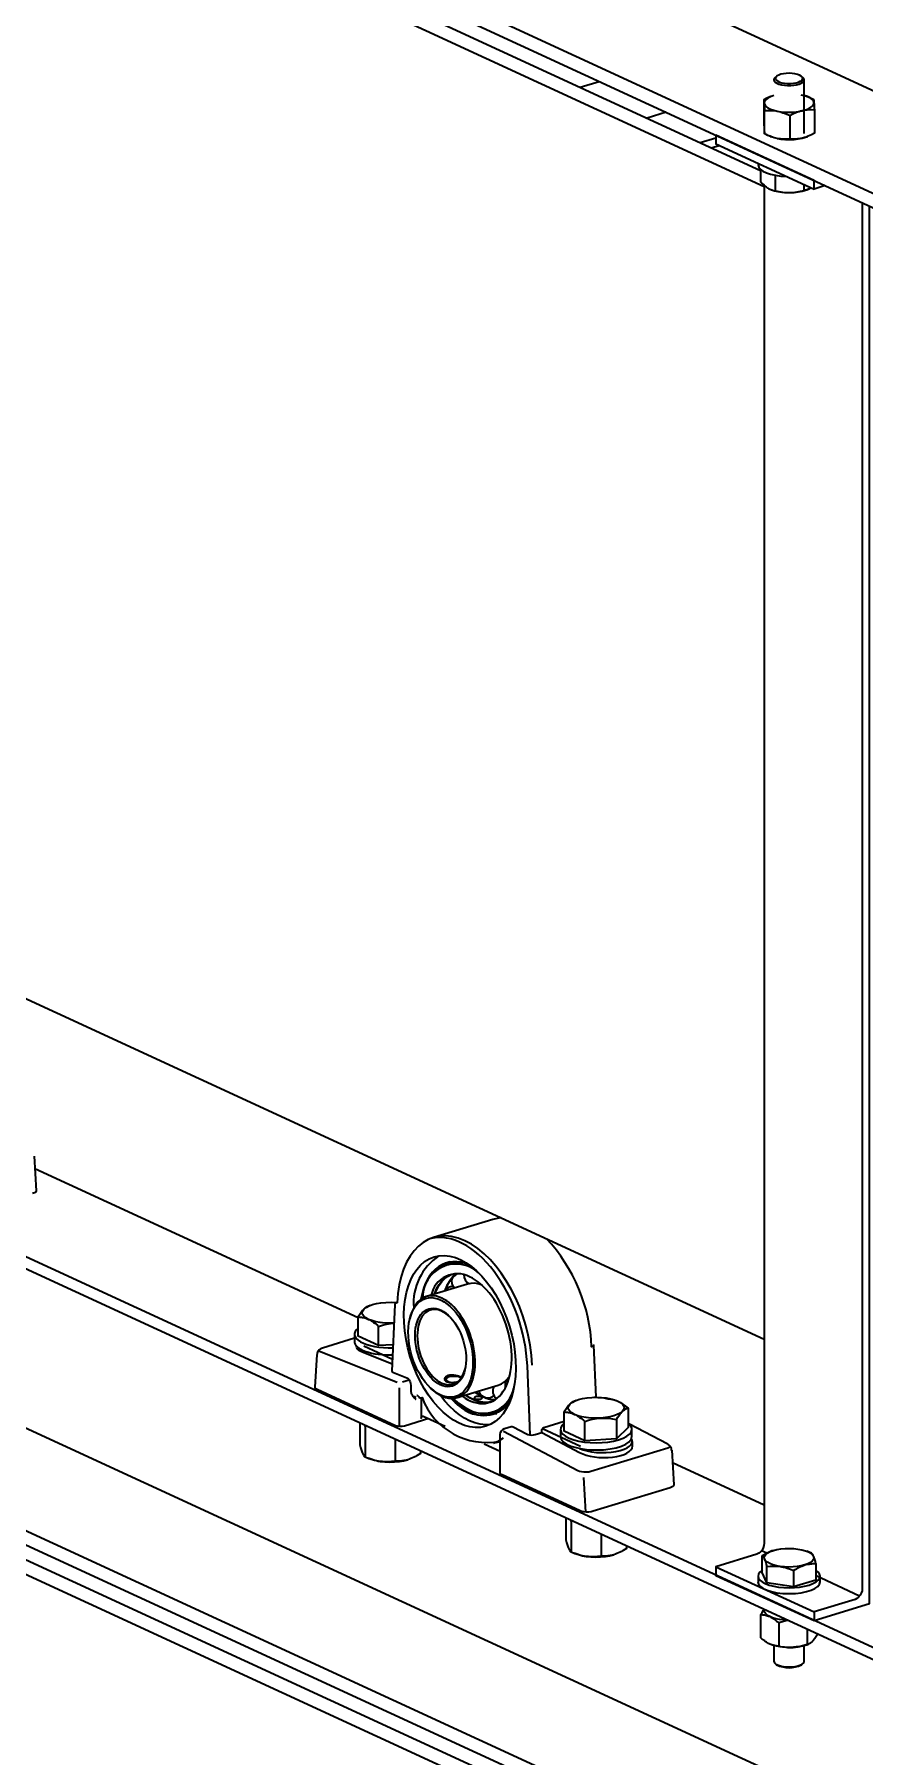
# Model space of a CAD drawing. Header units: millimetres. Extents: x -8400 to 8400, y -5940 to 5940.
# Drawn here: x 3705.1 to 3929.8, y 2779.2 to 3245.5 of the extents above; entities that cross this region are included whole.
import ezdxf

# ---------------------------------------------------------------- set-up
doc = ezdxf.new("R2010")
doc.units = ezdxf.units.MM
doc.layers.add('粗实线层', color=7, linetype='Continuous', lineweight=35)

msp = doc.modelspace()

# ---------------------------------------------------------------- linework, layer by layer
at = {"layer": '粗实线层', "linetype": 'Continuous', "lineweight": 35}
for points in [[(3458.919, 3448.598), (4426.231, 3002.383)], [(3415.693, 3444.608), (3413.26, 3443.409), (3412.732, 3443.055), (3412.27, 3442.552), (3411.911, 3441.941), (3411.683, 3441.27), (3411.605, 3440.592), (3411.605, 3438.695), (5429.862, 2507.687), (5429.862, 2509.585)], [(3412.133, 3442.351), (5430.389, 2511.343)], [(3902.669, 3204.184), (3431.926, 3421.334), (3437.148, 3422.929), (3901.648, 3208.658)], [(3852.842, 3231.169), (3858.035, 3232.755)], [(3906.048, 3234.119), (3905.674, 3233.802), (3905.411, 3233.496), (3905.323, 3233.177), (3905.414, 3232.858), (3905.679, 3232.553), (3906.107, 3232.275), (3906.68, 3232.036), (3907.372, 3231.848), (3908.153, 3231.717), (3908.99, 3231.651), (3909.845, 3231.651), (3910.682, 3231.717), (3911.463, 3231.848), (3912.155, 3232.036), (3912.728, 3232.275), (3913.156, 3232.553), (3913.421, 3232.858), (3913.512, 3233.177), (3913.424, 3233.496), (3913.161, 3233.802), (3912.787, 3234.119)], [(3913.512, 3218.636), (3913.512, 3233.179)], [(3905.323, 3228.936), (3904.391, 3228.611), (3903.639, 3228.226), (3903.093, 3227.795), (3902.772, 3227.333), (3902.689, 3226.856), (3902.703, 3226.661), (3902.718, 3226.448), (3902.732, 3226.217), (3902.746, 3225.97), (3902.774, 3225.431), (3902.802, 3224.841), (3903.221, 3224.877), (3903.645, 3224.901), (3903.751, 3224.905), (3903.858, 3224.908), (3903.965, 3224.91), (3904.071, 3224.911), (3904.285, 3224.91), (3904.499, 3224.905), (3904.928, 3224.883), (3905.358, 3224.843), (3905.79, 3224.784), (3906.223, 3224.706), (3906.657, 3224.608), (3907.093, 3224.491), (3907.148, 3224.475), (3907.202, 3224.459), (3907.257, 3224.442), (3907.311, 3224.425), (3907.42, 3224.391), (3907.528, 3224.355), (3907.744, 3224.281), (3907.958, 3224.203), (3908.385, 3224.036), (3908.808, 3223.854), (3909.227, 3223.66), (3909.643, 3223.456), (3909.643, 3217.162), (3909.227, 3217.125), (3908.808, 3217.101), (3908.385, 3217.091), (3907.958, 3217.097), (3907.744, 3217.106), (3907.528, 3217.119), (3907.42, 3217.127), (3907.311, 3217.136), (3907.257, 3217.142), (3907.202, 3217.148), (3907.148, 3217.153), (3907.093, 3217.159), (3906.657, 3217.218), (3906.223, 3217.297), (3905.79, 3217.394), (3905.358, 3217.51), (3904.928, 3217.644), (3904.499, 3217.795), (3904.285, 3217.877), (3904.071, 3217.962), (3903.965, 3218.006), (3903.858, 3218.052), (3903.751, 3218.098), (3903.645, 3218.145), (3903.221, 3218.34), (3902.802, 3218.547), (3902.802, 3224.841)], [(3912.612, 3229.154), (3913.047, 3229.056), (3913.483, 3228.939), (3913.537, 3228.923), (3913.592, 3228.907), (3913.646, 3228.891), (3913.701, 3228.873), (3913.81, 3228.839), (3913.918, 3228.803), (3914.134, 3228.729), (3914.348, 3228.651), (3914.775, 3228.484), (3915.198, 3228.303), (3915.617, 3228.109), (3916.033, 3227.904), (3916.061, 3227.776), (3916.089, 3227.59), (3916.103, 3227.472), (3916.118, 3227.335), (3916.132, 3227.179), (3916.146, 3227.003), (3916.149, 3226.956), (3916.153, 3226.908), (3916.157, 3226.858), (3916.161, 3226.807), (3916.168, 3226.703), (3916.175, 3226.594), (3916.189, 3226.363), (3916.203, 3226.115), (3916.231, 3225.577), (3916.259, 3224.987), (3916.259, 3218.693), (3915.445, 3218.274), (3914.624, 3217.908), (3914.21, 3217.748), (3913.792, 3217.603), (3913.583, 3217.538), (3913.373, 3217.478), (3913.268, 3217.449), (3913.162, 3217.421), (3913.057, 3217.395), (3912.951, 3217.37), (3912.53, 3217.282), (3912.111, 3217.214), (3911.694, 3217.165), (3911.28, 3217.133), (3910.458, 3217.119), (3909.643, 3217.162)], [(3914.436, 3228.618), (3914.214, 3228.703)], [(3876.161, 3224.394), (3870.96, 3222.805)], [(3916.259, 3224.987), (3915.444, 3225.03), (3914.622, 3225.016), (3914.208, 3224.984), (3913.791, 3224.935), (3913.372, 3224.867), (3912.951, 3224.779), (3912.846, 3224.754), (3912.74, 3224.727), (3912.635, 3224.7), (3912.529, 3224.671), (3912.319, 3224.611), (3912.109, 3224.545), (3911.692, 3224.402), (3911.278, 3224.241), (3910.456, 3223.875), (3909.643, 3223.456)], [(3885.311, 3216.193), (3889.606, 3217.506)], [(3919.221, 3204.535), (3916.169, 3203.603), (3916.169, 3205.943), (3889.614, 3218.193), (3889.614, 3215.854), (3916.169, 3203.603)], [(3904.399, 3217.833), (3904.621, 3217.748)], [(3909.162, 3216.996), (3908.213, 3216.96), (3907.316, 3217.02), (3906.509, 3217.174), (3905.829, 3217.414)], [(3906.223, 3217.297), (3907.3, 3217.122), (3908.442, 3217.021), (3909.613, 3216.995), (3910.779, 3217.046), (3911.902, 3217.173), (3912.951, 3217.37), (3913.613, 3217.545), (3914.214, 3217.748), (3914.357, 3217.803)], [(3888.355, 3214.783), (3890.495, 3215.437)], [(3888.358, 3214.784), (3890.499, 3215.439)], [(3901.004, 3210.6), (3901.004, 3210.163)], [(3901.648, 3208.95), (3901.648, 3205.644), (3902.15, 3205.108), (3902.657, 3204.623), (3902.912, 3204.403), (3903.169, 3204.2), (3903.298, 3204.104), (3903.428, 3204.013), (3903.493, 3203.969), (3903.558, 3203.926), (3903.623, 3203.885), (3903.688, 3203.845), (3903.948, 3203.697), (3904.206, 3203.568), (3904.463, 3203.459), (3904.719, 3203.368), (3905.226, 3203.235), (3905.728, 3203.16), (3905.728, 3207.324)], [(3902.666, 3204.615), (3902.666, 2836.923), (3902.599, 2836.297), (3902.403, 2835.673), (3902.092, 2835.093), (3901.687, 2834.598), (3901.215, 2834.22), (3900.708, 2833.985), (3889.614, 2830.596), (3916.169, 2818.346)], [(3904.496, 3203.446), (3904.621, 3203.398), (3905.458, 3203.128), (3906.403, 3202.912), (3907.429, 3202.757), (3908.509, 3202.668), (3909.613, 3202.645), (3910.108, 3202.66), (3910.6, 3202.695), (3911.089, 3202.747), (3911.575, 3202.817), (3912.541, 3203.004), (3913.497, 3203.245), (3913.497, 3204.836)], [(3914.214, 3203.398), (3914.413, 3203.474)], [(3929.221, 3199.917), (3929.221, 2824.673), (3929.155, 2824.047), (3928.959, 2823.423), (3928.648, 2822.843), (3928.243, 2822.348), (3927.77, 2821.97), (3927.264, 2821.735), (3916.169, 2818.346), (3916.169, 2816.006), (3931.179, 2820.592), (3931.179, 3199.014)], [(3442.557, 3104.481), (3902.669, 2892.234)], [(5429.862, 2115.853), (5429.862, 2117.75), (3411.605, 3048.757), (3411.605, 3046.86), (3411.713, 3046.127), (3412.025, 3045.541), (3412.506, 3045.166), (5429.848, 2114.581)], [(3458.919, 2980.673), (4426.231, 2534.459)], [(3415.693, 2976.684), (3413.26, 2975.485), (3412.732, 2975.131), (3412.27, 2974.628), (3411.911, 2974.017), (3411.683, 2973.345), (3411.605, 2972.668), (3411.605, 2970.77), (5429.862, 2039.763), (5429.862, 2041.661)], [(3412.133, 2974.427), (5430.389, 2043.419)], [(3431.926, 2953.41), (3437.148, 2955.005), (3901.648, 2740.734)], [(3902.669, 2736.259), (3431.926, 2953.41), (3431.926, 2914.416)], [(3705.026, 2941.747), (3705.571, 2932.352), (3705.473, 2932.069), (3705.153, 2931.809), (3704.643, 2931.597)], [(3792.795, 2897.939), (3705.253, 2938.322)], [(3829.181, 2924.611), (3813.127, 2919.706)], [(3831.564, 2925.034), (3830.355, 2924.894), (3829.182, 2924.612)], [(3813.417, 2904.398), (3814.004, 2905.79), (3814.713, 2907.02), (3815.535, 2908.072), (3816.461, 2908.935), (3817.478, 2909.596)], [(3813.517, 2904.428), (3814.055, 2905.692), (3814.694, 2906.82), (3815.429, 2907.802), (3816.252, 2908.626), (3817.153, 2909.286), (3818.125, 2909.773)], [(3817.465, 2913.133), (3815.463, 2912.016)], [(3819.512, 2909.918), (3818.482, 2909.067), (3817.569, 2907.99), (3816.783, 2906.705), (3816.138, 2905.229)], [(3822.335, 2907.123), (3811.23, 2903.73)], [(3818.355, 2909.103), (3817.476, 2907.94), (3816.735, 2906.636), (3816.196, 2905.387)], [(3826.298, 2906.797), (3825.27, 2907.149), (3824.257, 2907.321), (3823.274, 2907.312), (3822.334, 2907.123)], [(3795.534, 2901.166), (3795.137, 2900.98), (3794.941, 2900.86), (3794.746, 2900.72), (3794.548, 2900.558), (3794.35, 2900.374), (3794.3, 2900.324), (3794.251, 2900.273), (3794.226, 2900.247), (3794.201, 2900.221), (3794.176, 2900.194), (3794.152, 2900.167), (3794.053, 2900.056), (3793.954, 2899.94), (3793.758, 2899.693), (3793.563, 2899.429), (3793.176, 2898.849), (3792.793, 2898.213)], [(3802.629, 2896.554), (3801.313, 2896.519), (3800, 2896.569), (3798.73, 2896.705), (3797.542, 2896.921), (3796.473, 2897.211), (3795.553, 2897.567), (3794.812, 2897.977), (3794.272, 2898.429), (3793.95, 2898.91), (3793.855, 2899.404), (3793.989, 2899.897), (3794.35, 2900.374), (3794.926, 2900.819), (3795.699, 2901.221), (3796.646, 2901.566), (3797.739, 2901.844), (3798.944, 2902.047), (3800.224, 2902.168), (3801.782, 2902.201), (3803.324, 2902.113)], [(3796.03, 2901.356), (3795.533, 2901.166)], [(3803.322, 2902.061), (3802.87, 2901.839), (3802.701, 2901.548), (3801.917, 2883.521), (3802.01, 2883.324), (3802.298, 2883.156), (3805.916, 2881.725), (3806.256, 2881.51), (3806.565, 2881.154), (3806.812, 2880.693), (3806.972, 2880.176), (3807.026, 2879.655), (3807.026, 2878.269), (3807.028, 2878.169), (3807.034, 2878.071), (3807.044, 2877.974), (3807.057, 2877.88), (3807.074, 2877.787), (3807.095, 2877.696), (3807.106, 2877.652), (3807.118, 2877.607), (3807.131, 2877.563), (3807.145, 2877.52), (3807.206, 2877.352), (3807.278, 2877.194), (3807.36, 2877.044), (3807.448, 2876.902), (3807.495, 2876.834), (3807.544, 2876.767), (3807.595, 2876.702), (3807.647, 2876.639), (3807.754, 2876.517), (3807.865, 2876.4), (3807.979, 2876.288), (3808.095, 2876.179), (3808.154, 2876.126), (3808.213, 2876.072), (3808.243, 2876.046), (3808.272, 2876.019), (3808.287, 2876.006), (3808.302, 2875.993), (3808.317, 2875.98), (3808.332, 2875.967)], [(3798.313, 2890.445), (3792.793, 2892.991), (3792.793, 2898.213), (3793.132, 2898.193), (3793.473, 2898.159), (3793.559, 2898.148), (3793.645, 2898.136), (3793.731, 2898.123), (3793.818, 2898.108), (3793.99, 2898.077), (3794.163, 2898.04), (3794.508, 2897.953), (3794.856, 2897.845), (3795.204, 2897.717), (3795.553, 2897.567), (3795.904, 2897.394), (3796.255, 2897.199), (3796.299, 2897.173), (3796.343, 2897.147), (3796.387, 2897.12), (3796.431, 2897.094), (3796.519, 2897.039), (3796.606, 2896.984), (3796.78, 2896.869), (3796.953, 2896.75), (3797.297, 2896.501), (3797.639, 2896.236), (3797.977, 2895.957), (3798.313, 2895.667)], [(3802.228, 2890.681), (3798.313, 2890.445), (3798.313, 2895.667), (3799.376, 2895.991), (3800.449, 2896.254), (3800.99, 2896.359), (3801.533, 2896.445), (3802.483, 2896.545)], [(3806.742, 2897.76), (3806.67, 2897.434)], [(3817.527, 2898.313), (3816.483, 2899.176), (3815.41, 2899.799)], [(3791.75, 2892.44), (3783.13, 2889.807), (3782.797, 2889.685), (3782.493, 2889.514), (3782.197, 2889.274), (3781.943, 2888.979), (3781.781, 2888.7), (3781.683, 2888.397), (3781.666, 2888.256), (3781.666, 2888.112)], [(3791.75, 2893.512), (3791.75, 2891.562)], [(3811.867, 2870.684), (3805.264, 2868.667), (3804.684, 2868.552), (3804.03, 2868.528), (3803.403, 2868.601), (3802.897, 2868.758), (3781.658, 2878.555), (3781.339, 2878.745), (3781.145, 2878.956), (3781.089, 2879.179), (3781.633, 2888.075)], [(3782.002, 2889.057), (3782.299, 2888.91), (3803.349, 2880.591)], [(3802, 2885.434), (3794.095, 2888.558), (3793.46, 2888.849), (3792.954, 2889.171), (3792.586, 2889.517), (3792.362, 2889.88), (3792.287, 2890.255), (3792.287, 2890.369)], [(3802.057, 2886.731), (3794.33, 2890.295)], [(3820.686, 2881.871), (3820.631, 2881.897), (3820.551, 2881.933), (3820.466, 2881.968), (3820.376, 2882.004), (3820.282, 2882.04), (3820.233, 2882.057), (3820.184, 2882.075), (3820.134, 2882.092), (3820.083, 2882.109), (3819.978, 2882.142), (3819.871, 2882.174), (3819.761, 2882.205), (3819.648, 2882.235), (3819.62, 2882.243), (3819.591, 2882.25), (3819.562, 2882.257), (3819.532, 2882.264), (3819.474, 2882.278), (3819.415, 2882.292), (3819.296, 2882.317), (3819.176, 2882.341), (3819.055, 2882.363), (3818.933, 2882.383), (3818.871, 2882.392), (3818.809, 2882.4), (3818.747, 2882.408), (3818.685, 2882.416), (3818.561, 2882.428), (3818.438, 2882.438), (3818.316, 2882.445), (3818.195, 2882.45), (3818.074, 2882.451), (3817.954, 2882.449), (3817.894, 2882.448), (3817.835, 2882.445), (3817.777, 2882.441), (3817.719, 2882.437), (3817.606, 2882.425), (3817.495, 2882.411), (3817.387, 2882.393), (3817.282, 2882.372), (3817.231, 2882.36), (3817.18, 2882.347), (3817.155, 2882.34), (3817.129, 2882.333), (3817.105, 2882.326), (3817.08, 2882.319), (3816.986, 2882.288), (3816.896, 2882.254), (3816.81, 2882.217), (3816.729, 2882.177), (3816.652, 2882.134), (3816.58, 2882.089), (3816.513, 2882.041), (3816.451, 2881.991), (3816.395, 2881.939), (3816.345, 2881.886), (3816.3, 2881.831), (3816.261, 2881.774), (3816.252, 2881.76), (3816.243, 2881.745), (3816.234, 2881.73), (3816.227, 2881.716), (3816.212, 2881.686), (3816.199, 2881.657), (3816.178, 2881.597), (3816.162, 2881.538), (3816.152, 2881.478), (3816.149, 2881.418), (3816.149, 2881.388), (3816.151, 2881.358), (3816.154, 2881.328), (3816.159, 2881.298), (3816.174, 2881.24), (3816.194, 2881.182), (3816.221, 2881.126), (3816.253, 2881.071), (3816.291, 2881.017), (3816.335, 2880.965), (3816.359, 2880.94), (3816.385, 2880.915), (3816.412, 2880.891), (3816.44, 2880.867), (3816.501, 2880.822), (3816.567, 2880.779), (3816.639, 2880.739), (3816.715, 2880.701), (3816.796, 2880.666), (3816.882, 2880.634), (3816.971, 2880.605), (3817.064, 2880.579), (3817.162, 2880.556), (3817.263, 2880.537), (3817.289, 2880.532), (3817.315, 2880.528), (3817.342, 2880.523), (3817.368, 2880.52), (3817.422, 2880.512), (3817.476, 2880.506), (3817.587, 2880.495), (3817.699, 2880.487), (3817.814, 2880.482), (3817.931, 2880.48), (3817.99, 2880.48), (3818.051, 2880.481), (3818.111, 2880.482), (3818.171, 2880.484), (3818.293, 2880.49), (3818.416, 2880.498), (3818.538, 2880.508), (3818.661, 2880.52), (3818.784, 2880.535), (3818.908, 2880.551), (3818.939, 2880.556), (3818.97, 2880.56), (3819.001, 2880.565), (3819.032, 2880.569), (3819.093, 2880.579), (3819.154, 2880.589), (3819.342, 2880.623)], [(3816.672, 2881.631), (3816.365, 2881.371), (3816.203, 2881.183), (3816.149, 2880.987)], [(3820.651, 2881.649), (3820.524, 2881.737), (3820.37, 2881.817), (3819.887, 2881.982), (3819.296, 2882.086), (3818.649, 2882.12), (3818.005, 2882.081), (3817.42, 2881.972), (3816.946, 2881.803), (3816.627, 2881.59), (3816.489, 2881.35), (3816.546, 2881.106), (3816.793, 2880.879), (3817.206, 2880.689), (3817.751, 2880.554), (3818.377, 2880.485)], [(3819.589, 2876.37), (3830.694, 2879.763), (3831.579, 2880.131), (3832.399, 2880.674), (3833.142, 2881.382), (3833.798, 2882.248)], [(3839.366, 2866.268), (3838.583, 2885.022)], [(3803.959, 2868.532), (3803.959, 2878.982)], [(3804.808, 2880.609), (3806.57, 2881.147)], [(3812.289, 2879.043), (3812.531, 2878.813)], [(3828.583, 2869.12), (3827.213, 2869.049), (3825.802, 2869.193), (3824.365, 2869.55), (3822.915, 2870.117), (3821.541, 2870.842), (3820.178, 2871.745), (3818.838, 2872.819), (3817.532, 2874.053), (3816.27, 2875.438), (3815.063, 2876.963)], [(3828.049, 2874.998), (3826.835, 2874.978), (3825.586, 2875.176), (3824.316, 2875.589), (3823.041, 2876.213), (3821.776, 2877.038)], [(3828.684, 2875.212), (3827.606, 2875.073), (3826.49, 2875.117), (3825.348, 2875.341), (3824.19, 2875.744), (3823.029, 2876.322), (3821.877, 2877.069)], [(3824.498, 2877.869), (3825.858, 2877.006), (3827.227, 2876.38), (3828.587, 2875.998), (3829.916, 2875.868)], [(3824.631, 2877.71), (3825.61, 2877.135), (3827.448, 2876.266), (3829.317, 2875.719)], [(3807.605, 2876.69), (3807.989, 2876.677), (3808.387, 2876.437)], [(3809.832, 2876.321), (3809.832, 2870.843), (3809.904, 2871.2), (3810.098, 2871.396), (3810.364, 2871.377), (3816.307, 2868.636)], [(3851.301, 2875.441), (3850.904, 2875.254), (3850.709, 2875.135), (3850.513, 2874.995), (3850.316, 2874.833), (3850.118, 2874.648), (3850.068, 2874.599), (3850.019, 2874.548), (3849.993, 2874.522), (3849.969, 2874.495), (3849.944, 2874.469), (3849.919, 2874.442), (3849.82, 2874.331), (3849.722, 2874.215), (3849.525, 2873.968), (3849.331, 2873.703), (3848.944, 2873.124), (3848.561, 2872.488)], [(3854.08, 2864.719), (3848.561, 2867.266), (3848.561, 2872.488), (3848.899, 2872.468), (3849.241, 2872.434), (3849.327, 2872.423), (3849.413, 2872.411), (3849.499, 2872.397), (3849.585, 2872.383), (3849.757, 2872.352), (3849.93, 2872.315), (3850.276, 2872.228), (3850.623, 2872.12), (3850.971, 2871.992), (3851.321, 2871.841), (3851.671, 2871.669), (3852.023, 2871.474), (3852.067, 2871.448), (3852.111, 2871.422), (3852.155, 2871.395), (3852.199, 2871.369), (3852.286, 2871.314), (3852.374, 2871.258), (3852.548, 2871.144), (3852.721, 2871.025), (3853.065, 2870.775), (3853.406, 2870.51), (3853.745, 2870.232), (3854.08, 2869.942)], [(3851.798, 2875.63), (3851.301, 2875.441)], [(3855.991, 2876.443), (3856.541, 2876.465), (3857.088, 2876.466), (3857.631, 2876.446), (3858.172, 2876.406), (3859.245, 2876.272), (3860.308, 2876.077), (3860.646, 2876.057), (3860.988, 2876.023), (3861.074, 2876.012), (3861.16, 2876), (3861.246, 2875.987), (3861.332, 2875.972), (3861.504, 2875.941), (3861.677, 2875.904), (3862.023, 2875.817), (3862.37, 2875.709), (3862.718, 2875.581), (3863.068, 2875.431), (3863.418, 2875.258), (3863.77, 2875.063), (3863.814, 2875.037), (3863.858, 2875.011), (3863.902, 2874.985), (3863.946, 2874.958), (3864.033, 2874.903), (3864.121, 2874.848), (3864.295, 2874.733), (3864.468, 2874.614), (3864.813, 2874.364), (3865.153, 2874.099), (3865.492, 2873.821), (3865.828, 2873.531)], [(3862.615, 2875.621), (3862.591, 2875.63)], [(3862.714, 2870.463), (3863.097, 2871.101), (3863.484, 2871.68), (3863.679, 2871.945), (3863.875, 2872.191), (3864.072, 2872.417), (3864.27, 2872.624), (3864.32, 2872.672), (3864.37, 2872.719), (3864.395, 2872.742), (3864.42, 2872.764), (3864.444, 2872.786), (3864.469, 2872.808), (3864.568, 2872.892), (3864.667, 2872.97), (3864.863, 2873.111), (3865.058, 2873.23), (3865.445, 2873.413), (3865.828, 2873.531), (3865.828, 2868.308), (3862.714, 2865.241)], [(3793.256, 2869.529), (3793.256, 2863.567), (3793.426, 2862.908), (3793.599, 2862.307), (3793.686, 2862.032), (3793.773, 2861.775), (3793.861, 2861.537), (3793.95, 2861.32), (3793.972, 2861.269), (3793.994, 2861.219), (3794.005, 2861.195), (3794.016, 2861.171), (3794.028, 2861.147), (3794.039, 2861.124), (3794.083, 2861.035), (3794.127, 2860.951), (3794.214, 2860.8), (3794.301, 2860.669), (3794.474, 2860.465), (3794.644, 2860.326)], [(3794.644, 2868.587), (3794.556, 2868.935)], [(3795.172, 2868.655), (3794.644, 2868.587), (3794.644, 2860.326), (3795.651, 2859.922), (3796.666, 2859.579), (3797.178, 2859.433), (3797.692, 2859.306), (3798.21, 2859.2), (3798.73, 2859.115), (3800, 2858.979), (3801.313, 2858.929), (3802.629, 2858.964), (3803.909, 2859.086), (3805.114, 2859.288), (3806.207, 2859.566)], [(3827.765, 2871.898), (3830.302, 2872.099)], [(3842.463, 2866.922), (3842.446, 2867.319), (3842.517, 2867.744), (3842.743, 2868.108), (3843.065, 2868.314), (3848.561, 2869.993)], [(3842.655, 2868.002), (3852.916, 2863.269)], [(3847.518, 2867.787), (3847.518, 2865.837)], [(3877.618, 2862.056), (3877.627, 2862.149), (3877.629, 2862.241), (3877.571, 2862.556), (3877.44, 2862.855), (3877.291, 2863.095), (3877.115, 2863.31), (3876.913, 2863.495), (3876.69, 2863.651), (3876.623, 2863.691), (3876.554, 2863.729), (3865.993, 2869.298)], [(3866.871, 2865.837), (3866.871, 2867.787)], [(3802.816, 2865.119), (3802.816, 2859.157), (3801.811, 2859.041), (3800.797, 2858.988), (3800.284, 2858.989), (3799.77, 2859.01), (3799.511, 2859.028), (3799.251, 2859.051), (3799.186, 2859.058), (3799.121, 2859.065), (3799.056, 2859.072), (3798.99, 2859.08), (3798.86, 2859.097), (3798.73, 2859.115), (3797.285, 2859.391), (3796.03, 2859.777), (3795.491, 2859.982)], [(3831.199, 2861.766), (3826.912, 2863.744)], [(3829.432, 2864.006), (3830.817, 2864.659), (3832.117, 2865.528)], [(3830.092, 2864.182), (3831.2, 2864.521)], [(3832.067, 2867.281), (3852.188, 2856.669), (3852.67, 2856.472), (3853.25, 2856.329), (3853.891, 2856.249), (3854.548, 2856.238), (3855.178, 2856.297), (3855.738, 2856.422), (3876.621, 2862.802), (3876.992, 2862.943), (3877.277, 2863.114)], [(3866.986, 2863.229), (3866.986, 2864.507)], [(3809.597, 2861.991), (3809.597, 2861.229), (3809.182, 2860.966), (3808.762, 2860.714), (3808.656, 2860.653), (3808.551, 2860.593), (3808.445, 2860.535), (3808.339, 2860.477), (3808.127, 2860.364), (3807.915, 2860.256), (3807.49, 2860.054), (3807.063, 2859.871), (3806.636, 2859.708), (3806.207, 2859.566), (3805.776, 2859.446), (3805.344, 2859.346), (3805.29, 2859.335), (3805.236, 2859.325), (3805.182, 2859.314), (3805.128, 2859.304), (3805.02, 2859.286), (3804.913, 2859.268), (3804.699, 2859.237), (3804.486, 2859.211), (3804.063, 2859.173), (3803.644, 2859.152), (3803.228, 2859.148), (3802.816, 2859.157)], [(3806.823, 2859.777), (3806.856, 2859.789)], [(3902.696, 2847.243), (3877.846, 2858.706)], [(3854.392, 2845.391), (3853.847, 2854.791)], [(3849.023, 2843.804), (3849.023, 2837.842), (3849.194, 2837.183), (3849.367, 2836.582), (3849.454, 2836.306), (3849.541, 2836.05), (3849.629, 2835.812), (3849.717, 2835.595), (3849.74, 2835.544), (3849.762, 2835.494), (3849.773, 2835.47), (3849.784, 2835.446), (3849.795, 2835.422), (3849.806, 2835.399), (3849.85, 2835.309), (3849.894, 2835.226), (3849.982, 2835.074), (3850.069, 2834.944), (3850.241, 2834.74), (3850.412, 2834.601)], [(3850.412, 2842.861), (3850.323, 2843.21)], [(3850.94, 2842.93), (3850.412, 2842.861), (3850.412, 2834.601), (3851.418, 2834.197), (3852.434, 2833.853), (3852.945, 2833.708), (3853.46, 2833.581), (3853.977, 2833.475), (3854.498, 2833.389), (3855.767, 2833.254), (3857.081, 2833.203), (3858.397, 2833.239), (3859.677, 2833.36), (3860.881, 2833.563), (3861.974, 2833.841)], [(3858.583, 2839.394), (3858.583, 2833.432), (3857.579, 2833.316), (3856.564, 2833.263), (3856.052, 2833.264), (3855.537, 2833.284), (3855.279, 2833.302), (3855.019, 2833.326), (3854.953, 2833.333), (3854.888, 2833.34), (3854.823, 2833.347), (3854.758, 2833.355), (3854.628, 2833.371), (3854.498, 2833.389), (3853.053, 2833.666), (3851.798, 2834.052), (3851.259, 2834.257)], [(3865.365, 2836.266), (3865.365, 2835.504), (3864.949, 2835.24), (3864.53, 2834.989), (3864.424, 2834.928), (3864.318, 2834.868), (3864.212, 2834.809), (3864.107, 2834.751), (3863.895, 2834.639), (3863.683, 2834.531), (3863.257, 2834.329), (3862.831, 2834.146), (3862.403, 2833.983), (3861.974, 2833.841), (3861.543, 2833.72), (3861.111, 2833.621), (3861.057, 2833.61), (3861.003, 2833.599), (3860.949, 2833.589), (3860.895, 2833.579), (3860.787, 2833.56), (3860.68, 2833.543), (3860.466, 2833.512), (3860.253, 2833.486), (3859.831, 2833.448), (3859.412, 2833.427), (3858.996, 2833.422), (3858.583, 2833.432)], [(3905.168, 2834.975), (3904.787, 2834.849), (3904.407, 2834.705), (3904.028, 2834.542), (3903.65, 2834.362), (3903.461, 2834.266), (3903.273, 2834.166), (3903.179, 2834.115), (3903.085, 2834.063), (3902.991, 2834.009), (3902.897, 2833.955), (3902.524, 2833.731), (3902.155, 2833.497)], [(3862.591, 2834.052), (3862.624, 2834.064)], [(3889.614, 2830.596), (3889.614, 2828.256), (3916.169, 2816.006)], [(3903.411, 2834.239), (3901.96, 2834.909)], [(3903.389, 2826.182), (3902.155, 2829.063), (3902.155, 2833.497), (3902.307, 2833.373), (3902.46, 2833.192), (3902.537, 2833.076), (3902.615, 2832.941), (3902.693, 2832.788), (3902.772, 2832.614), (3902.791, 2832.567), (3902.811, 2832.52), (3902.831, 2832.471), (3902.85, 2832.42), (3902.89, 2832.317), (3902.929, 2832.209), (3903.007, 2831.98), (3903.084, 2831.735), (3903.237, 2831.201), (3903.389, 2830.616)], [(3904.621, 2834.788), (3904.592, 2834.777)], [(3910.652, 2829.577), (3911.022, 2829.812), (3911.395, 2830.035), (3911.489, 2830.089), (3911.583, 2830.143), (3911.677, 2830.195), (3911.771, 2830.246), (3911.959, 2830.346), (3912.148, 2830.442), (3912.526, 2830.622), (3912.905, 2830.784), (3913.285, 2830.929), (3913.667, 2831.056), (3914.049, 2831.163), (3914.434, 2831.251), (3914.481, 2831.261), (3914.53, 2831.27), (3914.578, 2831.279), (3914.626, 2831.288), (3914.721, 2831.305), (3914.817, 2831.32), (3915.007, 2831.348), (3915.196, 2831.371), (3915.572, 2831.405), (3915.945, 2831.423), (3916.314, 2831.428), (3916.681, 2831.419), (3916.681, 2826.985), (3910.652, 2825.143)], [(3914.696, 2834.604), (3914.214, 2834.788)], [(3901.004, 2828.024), (3901.004, 2826.464)], [(3928.516, 2822.659), (3916.575, 2828.167)], [(3917.832, 2826.464), (3917.832, 2828.024)], [(3901.743, 2817.645), (3902.084, 2818.212), (3902.428, 2818.727), (3902.676, 2819.057)], [(3906.65, 2809.087), (3906.351, 2809.105), (3906.051, 2809.135), (3905.747, 2809.179), (3905.442, 2809.239), (3905.288, 2809.276), (3905.133, 2809.316), (3905.055, 2809.339), (3904.977, 2809.362), (3904.938, 2809.374), (3904.899, 2809.387), (3904.86, 2809.399), (3904.821, 2809.412), (3904.508, 2809.528), (3904.197, 2809.662), (3903.886, 2809.815), (3903.577, 2809.986), (3903.268, 2810.175), (3902.96, 2810.381), (3902.807, 2810.491), (3902.654, 2810.603), (3902.578, 2810.662), (3902.501, 2810.72), (3902.425, 2810.78), (3902.348, 2810.841), (3902.044, 2811.09), (3901.743, 2811.351), (3901.743, 2817.645), (3902.044, 2817.628), (3902.348, 2817.597), (3902.425, 2817.587), (3902.501, 2817.577), (3902.578, 2817.565), (3902.654, 2817.552), (3902.807, 2817.524), (3902.96, 2817.491), (3903.268, 2817.414), (3903.577, 2817.318), (3903.886, 2817.204), (3904.197, 2817.071), (3904.508, 2816.917), (3904.821, 2816.744), (3904.86, 2816.721), (3904.899, 2816.698), (3904.938, 2816.674), (3904.977, 2816.65), (3905.055, 2816.602), (3905.133, 2816.552), (3905.288, 2816.45), (3905.442, 2816.345), (3905.747, 2816.123), (3906.051, 2815.888), (3906.351, 2815.64), (3906.65, 2815.382)], [(3908.985, 2816.144), (3907.889, 2816.205), (3906.835, 2816.332), (3905.851, 2816.523), (3904.964, 2816.771), (3904.197, 2817.071), (3903.571, 2817.414), (3903.103, 2817.79), (3902.806, 2818.191), (3902.688, 2818.604), (3902.752, 2819.019)], [(3909.242, 2816.033), (3908.546, 2815.903), (3907.593, 2815.669), (3906.65, 2815.382), (3906.65, 2809.087), (3907.595, 2808.913), (3908.548, 2808.795), (3909.029, 2808.76), (3909.512, 2808.742), (3909.998, 2808.742), (3910.487, 2808.762), (3909.316, 2808.73), (3908.149, 2808.775), (3907.021, 2808.896), (3905.965, 2809.088), (3905.014, 2809.346), (3904.197, 2809.662)], [(3914.324, 2813.681), (3914.324, 2809.551), (3913.381, 2809.263), (3912.428, 2809.029), (3911.947, 2808.936), (3911.463, 2808.859), (3911.22, 2808.828), (3910.976, 2808.801), (3910.854, 2808.79), (3910.731, 2808.779), (3910.609, 2808.77), (3910.487, 2808.762), (3911.857, 2808.902), (3913.118, 2809.146), (3914.214, 2809.484), (3914.659, 2809.653)], [(3917.092, 2812.404), (3917.092, 2812.278), (3916.752, 2811.712), (3916.408, 2811.197), (3916.234, 2810.962), (3916.06, 2810.743), (3915.972, 2810.639), (3915.884, 2810.541), (3915.84, 2810.493), (3915.796, 2810.447), (3915.752, 2810.401), (3915.707, 2810.357), (3915.532, 2810.193), (3915.356, 2810.049), (3915.182, 2809.925), (3915.008, 2809.818), (3914.665, 2809.656), (3914.324, 2809.551)], [(3904.599, 2809.492), (3904.621, 2809.484)], [(3905.323, 2809.251), (3905.323, 2805.008)], [(3913.512, 2805.008), (3913.512, 2809.251)]]:
    msp.add_lwpolyline(points, dxfattribs=at)
for points in [[(3906.174, 3234.215), (3905.874, 3233.939), (3905.739, 3233.644), (3905.777, 3233.345), (3905.985, 3233.056), (3906.353, 3232.79), (3906.865, 3232.561), (3907.495, 3232.379), (3908.216, 3232.251), (3908.993, 3232.185), (3909.79, 3232.183), (3910.569, 3232.245), (3911.295, 3232.369), (3911.933, 3232.548), (3912.453, 3232.774), (3912.831, 3233.037), (3913.049, 3233.325), (3913.098, 3233.624), (3912.975, 3233.92), (3912.685, 3234.198), (3912.243, 3234.447), (3911.669, 3234.654), (3910.988, 3234.81), (3910.235, 3234.908), (3909.444, 3234.942), (3908.651, 3234.912), (3907.894, 3234.818), (3907.208, 3234.666), (3906.626, 3234.462)], [(3824.448, 2876.045), (3824.518, 2876.016), (3824.594, 2875.991), (3824.634, 2875.979), (3824.676, 2875.969), (3824.698, 2875.964), (3824.72, 2875.959), (3824.742, 2875.955), (3824.765, 2875.95), (3824.858, 2875.936), (3824.954, 2875.925), (3824.979, 2875.923), (3825.004, 2875.921), (3825.029, 2875.92), (3825.055, 2875.918), (3825.106, 2875.916), (3825.157, 2875.915), (3825.26, 2875.916), (3825.363, 2875.92), (3825.388, 2875.922), (3825.414, 2875.924), (3825.439, 2875.926), (3825.465, 2875.928), (3825.516, 2875.934), (3825.565, 2875.94), (3825.614, 2875.947), (3825.662, 2875.954), (3825.686, 2875.958), (3825.709, 2875.963), (3825.733, 2875.967), (3825.756, 2875.972), (3825.845, 2875.993), (3825.928, 2876.016), (3825.967, 2876.028), (3826.004, 2876.041), (3826.023, 2876.048), (3826.041, 2876.055), (3826.058, 2876.062), (3826.074, 2876.069), (3826.136, 2876.099), (3826.189, 2876.13), (3826.201, 2876.138), (3826.213, 2876.147), (3826.224, 2876.155), (3826.234, 2876.163), (3826.253, 2876.18), (3826.269, 2876.197), (3826.295, 2876.232), (3826.31, 2876.268), (3826.314, 2876.286), (3826.316, 2876.304), (3826.315, 2876.321), (3826.312, 2876.34), (3826.305, 2876.357), (3826.297, 2876.375), (3826.285, 2876.393), (3826.272, 2876.411), (3826.238, 2876.446), (3826.194, 2876.479), (3826.182, 2876.488), (3826.169, 2876.496), (3826.155, 2876.504), (3826.141, 2876.512), (3826.112, 2876.528), (3826.08, 2876.543), (3826.012, 2876.572), (3825.935, 2876.599), (3825.915, 2876.605), (3825.895, 2876.611), (3825.874, 2876.618), (3825.852, 2876.624), (3825.809, 2876.635), (3825.765, 2876.645), (3825.718, 2876.655), (3825.672, 2876.664), (3825.648, 2876.668), (3825.623, 2876.672), (3825.599, 2876.676), (3825.574, 2876.68), (3825.474, 2876.692), (3825.373, 2876.701), (3825.321, 2876.703), (3825.27, 2876.705), (3825.244, 2876.706), (3825.217, 2876.707), (3825.192, 2876.707), (3825.166, 2876.707), (3825.064, 2876.703), (3824.964, 2876.697), (3824.94, 2876.694), (3824.915, 2876.691), (3824.891, 2876.689), (3824.866, 2876.685), (3824.819, 2876.678), (3824.773, 2876.67), (3824.684, 2876.651), (3824.601, 2876.629), (3824.581, 2876.623), (3824.562, 2876.616), (3824.542, 2876.609), (3824.524, 2876.603), (3824.488, 2876.588), (3824.454, 2876.573), (3824.423, 2876.557), (3824.393, 2876.541), (3824.365, 2876.524), (3824.339, 2876.506), (3824.295, 2876.469), (3824.26, 2876.43), (3824.245, 2876.41), (3824.233, 2876.39), (3824.224, 2876.369), (3824.218, 2876.349), (3824.212, 2876.307), (3824.217, 2876.266), (3824.219, 2876.256), (3824.223, 2876.246), (3824.227, 2876.235), (3824.232, 2876.225), (3824.243, 2876.205), (3824.256, 2876.185), (3824.272, 2876.166), (3824.29, 2876.147), (3824.3, 2876.138), (3824.311, 2876.129), (3824.322, 2876.12), (3824.334, 2876.111), (3824.387, 2876.076)], [(3864.27, 2872.624), (3863.695, 2872.178), (3862.921, 2871.776), (3861.974, 2871.431), (3860.881, 2871.153), (3859.677, 2870.95), (3858.397, 2870.829), (3857.081, 2870.793), (3855.767, 2870.844), (3854.498, 2870.979), (3853.31, 2871.195), (3852.24, 2871.486), (3851.321, 2871.841), (3850.58, 2872.252), (3850.04, 2872.704), (3849.717, 2873.184), (3849.622, 2873.679), (3849.757, 2874.172), (3850.118, 2874.648), (3850.694, 2875.094), (3851.467, 2875.496), (3852.414, 2875.841), (3853.506, 2876.119), (3854.711, 2876.322), (3855.991, 2876.443), (3857.308, 2876.479), (3858.621, 2876.428), (3859.891, 2876.293), (3861.079, 2876.077), (3862.148, 2875.786), (3863.068, 2875.431), (3863.808, 2875.02), (3864.348, 2874.568), (3864.671, 2874.088), (3864.766, 2873.593), (3864.631, 2873.1)], [(3858.397, 2870.829), (3858.534, 2870.837), (3858.672, 2870.843), (3858.741, 2870.846), (3858.81, 2870.848), (3858.879, 2870.85), (3858.947, 2870.852), (3859.222, 2870.854), (3859.496, 2870.852), (3860.039, 2870.832), (3860.58, 2870.792), (3861.652, 2870.658), (3862.714, 2870.463), (3862.714, 2865.241), (3854.08, 2864.719), (3854.08, 2869.942), (3855.144, 2870.266), (3856.216, 2870.529), (3856.757, 2870.634), (3857.301, 2870.72), (3857.847, 2870.785)], [(3911.814, 2835.377), (3912.87, 2835.185), (3913.821, 2834.927), (3914.638, 2834.611), (3915.297, 2834.246), (3915.777, 2833.844), (3916.064, 2833.417), (3916.148, 2832.978), (3916.029, 2832.539), (3915.707, 2832.116), (3915.196, 2831.719), (3914.509, 2831.362), (3913.667, 2831.056), (3912.695, 2830.808), (3911.625, 2830.628), (3910.487, 2830.52), (3909.316, 2830.489), (3908.149, 2830.534), (3907.021, 2830.654), (3905.965, 2830.846), (3905.014, 2831.104), (3904.197, 2831.42), (3903.538, 2831.785), (3903.058, 2832.187), (3902.772, 2832.614), (3902.687, 2833.053), (3902.807, 2833.492), (3903.127, 2833.915), (3903.639, 2834.312), (3904.326, 2834.669), (3905.168, 2834.975), (3906.14, 2835.223), (3907.21, 2835.403), (3908.348, 2835.511), (3909.518, 2835.542), (3910.686, 2835.497)], [(3907.021, 2830.654), (3907.136, 2830.637), (3907.252, 2830.618), (3907.368, 2830.599), (3907.484, 2830.578), (3907.715, 2830.533), (3907.945, 2830.483), (3908.403, 2830.37), (3908.857, 2830.241), (3909.759, 2829.936), (3910.652, 2829.577), (3910.652, 2825.143), (3903.389, 2826.182), (3903.389, 2830.616), (3904.283, 2830.719), (3905.186, 2830.766), (3905.641, 2830.766), (3906.098, 2830.748), (3906.558, 2830.71)]]:
    msp.add_lwpolyline(points, close=True, dxfattribs=at)
for points in [[(3902.576, 3227.758, -0.0263366), (3902.689, 3226.856), (3902.825, 3226.419), (3903.161, 3225.997), (3903.688, 3225.603), (3904.389, 3225.25), (3905.242, 3224.948), (3906.223, 3224.706), (3907.3, 3224.531), (3908.442, 3224.43), (3909.613, 3224.404), (3910.779, 3224.455), (3911.902, 3224.581), (3912.951, 3224.779), (3913.892, 3225.042), (3914.697, 3225.363), (3915.342, 3225.73), (3915.807, 3226.135), (3916.078, 3226.564), (3916.146, 3227.003), (3916.006, 3227.449), (3915.658, 3227.877), (3915.114, 3228.276), (3914.391, 3228.633), (3913.512, 3228.936)], [(3904.621, 3228.703), (3904.478, 3228.648), (3904.213, 3228.544), (3903.391, 3228.178), (3902.576, 3227.758), (3902.576, 3221.463), (3902.604, 3220.873), (3902.632, 3220.334), (3902.646, 3220.087), (3902.661, 3219.857), (3902.674, 3219.643), (3902.689, 3219.448, 0.0264969), (3902.802, 3218.547)], [(3905.728, 3203.16, 0.0703621), (3909.613, 3202.645), (3910.779, 3202.696), (3911.902, 3202.823), (3912.951, 3203.02), (3913.892, 3203.284), (3914.697, 3203.604), (3915.342, 3203.972), (3915.108, 3203.818), (3914.873, 3203.684), (3914.844, 3203.668), (3914.814, 3203.653), (3914.785, 3203.638), (3914.755, 3203.624), (3914.697, 3203.595), (3914.638, 3203.568), (3914.522, 3203.517), (3914.406, 3203.472), (3914.176, 3203.393), (3913.948, 3203.329), (3913.722, 3203.281), (3913.497, 3203.245)], [(3857.162, 2876.463), (3856.573, 2890.556), (3856.415, 2890.307), (3855.951, 2890.094, 0.1802553), (3843.763, 2919.407)], [(3808.68, 2877.071), (3808.695, 2877.065), (3808.75, 2877.032), (3808.841, 2876.965), (3808.956, 2876.857), (3809.084, 2876.711), (3809.187, 2876.572), (3809.297, 2876.404), (3809.566, 2876.295), (3810.063, 2876.379, 0.3684449), (3831.199, 2864.594)], [(3818.538, 2876.171), (3819.966, 2874.903), (3821.431, 2873.858), (3822.915, 2873.05, 0.49707), (3834.893, 2878.889)], [(3827.295, 2876.355, 0.126129), (3828.547, 2876.412, 0.1105493), (3829.505, 2876.957)], [(3834.041, 2875.871, -0.4183391), (3822.915, 2872.456), (3821.639, 2873.133), (3820.374, 2873.981), (3819.132, 2874.993), (3817.924, 2876.158)], [(3877.64, 2862.122), (3878.185, 2852.727), (3878.087, 2852.443), (3877.768, 2852.184), (3877.257, 2851.972), (3856.373, 2845.591), (3855.812, 2845.462), (3855.18, 2845.391), (3854.521, 2845.384), (3853.878, 2845.442), (3853.297, 2845.56), (3852.816, 2845.731), (3831.577, 2855.528), (3831.297, 2855.715), (3831.2, 2855.927), (3831.2, 2866.377, -0.3298014), (3832.391, 2867.986), (3834.153, 2868.524), (3834.415, 2868.544), (3834.692, 2868.451), (3838.311, 2866.543), (3838.705, 2866.388), (3839.188, 2866.288), (3839.713, 2866.252), (3840.228, 2866.283), (3840.684, 2866.378), (3842.463, 2866.922), (3852.681, 2861.532)], [(3916.681, 2831.419), (3916.529, 2832.005), (3916.375, 2832.539), (3916.298, 2832.784), (3916.22, 2833.012), (3916.142, 2833.224), (3916.064, 2833.417, 0.112491), (3915.446, 2834.3), (3914.695, 2834.605)], [(3905.674, 2804.385), (3906.048, 2804.068, 0.2480491), (3912.787, 2804.068), (3913.161, 2804.385)]]:
    msp.add_lwpolyline(points, format="xyb", dxfattribs=at)
for centre, radius, start, end in [((3823.17, 2901.938), 15.411, 123.62295, 184.56212), ((3819.709, 2903.408), 9.524, 72.79832, 180.81899), ((3819.258, 2903.531), 9.014, 47.67519, 181.41093), ((3819.61, 2902.696), 7.216, 62.73911, 168.55019), ((3820.58, 2907.789), 2.524, 130.24126, 224.08753), ((3823.897, 2909.514), 2.524, 176.50474, 244.21941), ((3818.363, 2903.941), 2.524, 88.46501, 148.75752), ((3823.897, 2909.513), 2.524, 294.76986, 307.96919), ((3835.031, 2879.9), 2.51, 120.62461, 124.5499), ((3827.809, 2878.826), 2.524, 195.77993, 236.42203), ((3831.722, 2878.164), 2.524, 150.52965, 234.40955), ((3831.714, 2878.138), 2.551, 69.73351, 76.14518), ((3835.04, 2879.888), 2.525, 153.89074, 198.61397), ((3826.414, 2880.841), 9.219, 210.47982, 323.87969)]:
    msp.add_arc(centre, radius, start, end, dxfattribs=at)
for centre, major_axis, ratio, start_param, end_param in [((3909.38, 3210.148), (-8.345, 0.014), 0.3754174, 6.2831473, 7.7828548), ((3821.609, 2891.943), (-8.481, 27.762), 0.5850404, 4.2936938, 7.3101997), ((3820.31, 2891.559), (-8.489, 27.75), 0.584946, 4.3013037, 6.2429158), ((3822.905, 2892.368), (-6.258, 20.497), 0.5854366, 5.8003294, 7.1423439), ((3815.397, 2890.083), (-4.166, 13.651), 0.5858366, 5.8015525, 7.0903155), ((3822.915, 2892.343), (-5.286, 17.302), 0.5850538, 2.4828283, 5.8018942), ((3815.41, 2890.05), (-3.072, 10.055), 0.5850536, 5.8019398, 10.2305683), ((3815.409, 2890.051), (-4.181, 13.683), 0.5850526, 2.3358169, 5.8018281), ((3801.431, 2893.513), (9.665, 0.002), 0.3753854, 2.6731187, 4.7912052), ((3801.43, 2891.564), (9.7, 0.001), 0.3754161, 3.1415863, 4.7825163), ((3857.194, 2867.787), (9.684, 0), 0.3754207, 2.6730011, 6.7516708), ((3857.194, 2865.837), (9.68, 0), 0.3753934, 3.1415376, 6.2830484), ((3858.931, 2863.44), (-8.073, 0.254), 0.4072848, 0.6955087, 3.1547189), ((3858.929, 2864.507), (-8.03, 0), 0.3753845, 0.6832304, 3.3886665), ((3909.418, 2828.024), (-8.391, 0), 0.3754182, 5.7540761, 9.9539871), ((3909.418, 2826.465), (-8.446, 0), 0.375461, 0.0000879, 3.1414512), ((3909.418, 2805.007), (4.109, 0), 0.3753138, 3.1413327, 6.2834161)]:
    msp.add_ellipse(centre, major_axis=major_axis, ratio=ratio, start_param=start_param, end_param=end_param, dxfattribs=at)
for centre, major_axis, ratio in [((3820.304, 2891.546), (-7.007, 22.935), 0.5850415), ((3815.084, 2889.951), (-4.057, 13.278), 0.5850442), ((3815.083, 2889.951), (-3.195, 10.459), 0.5850405)]:
    msp.add_ellipse(centre, major_axis=major_axis, ratio=ratio, dxfattribs=at)

doc.saveas('drawing.dxf')
